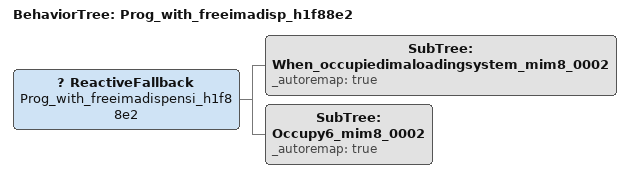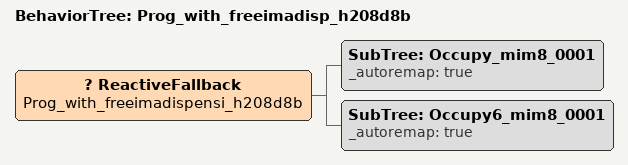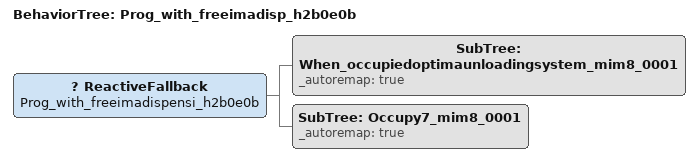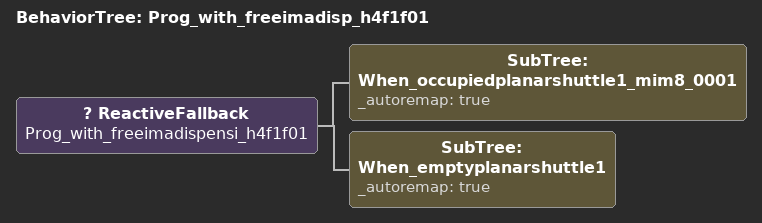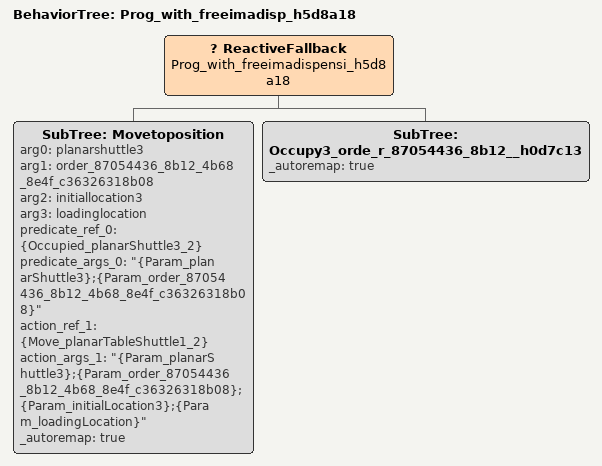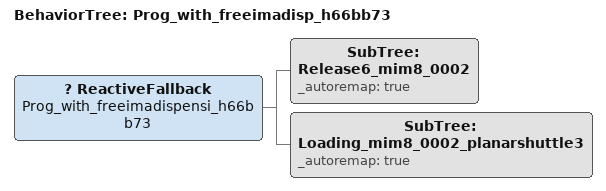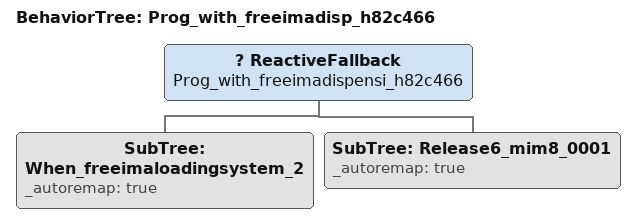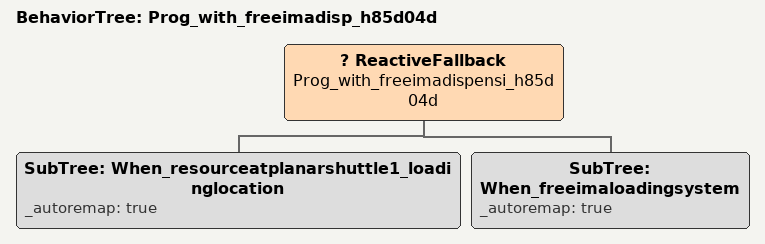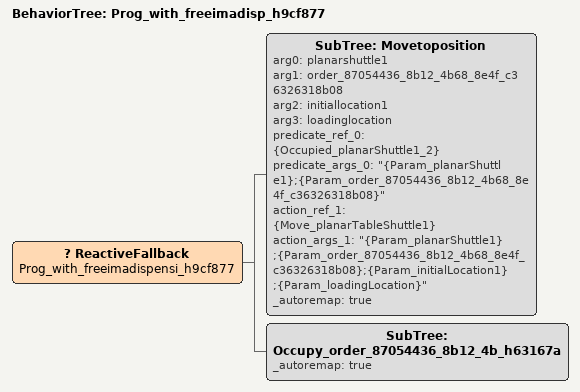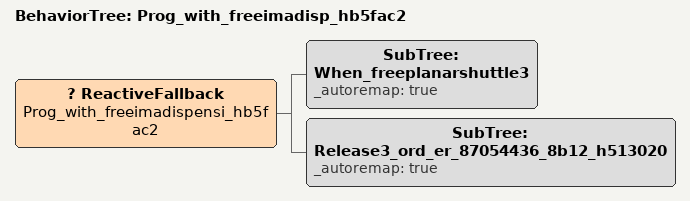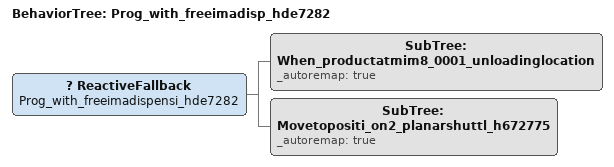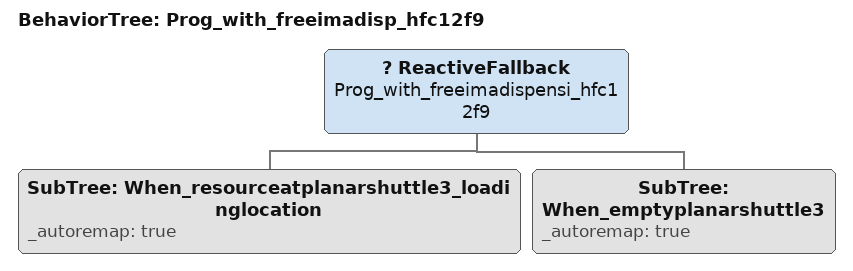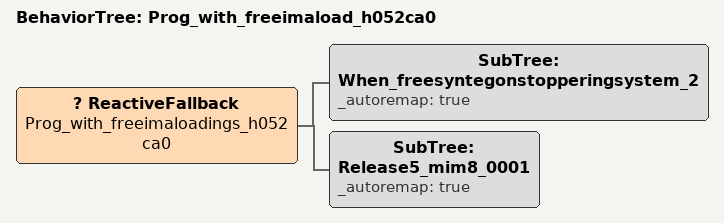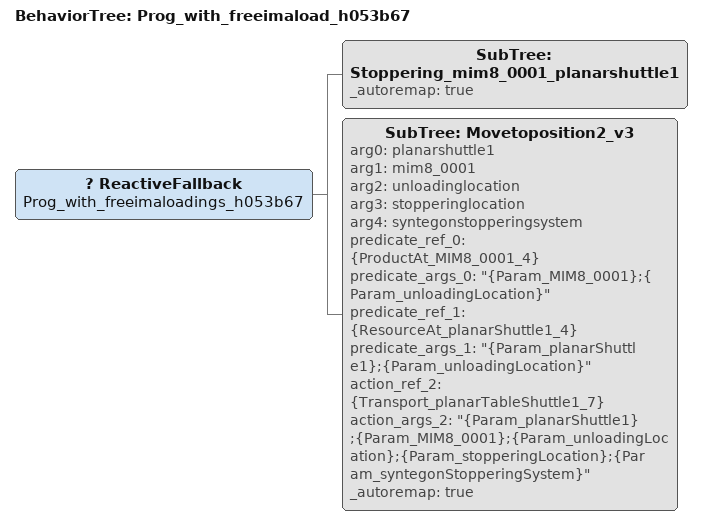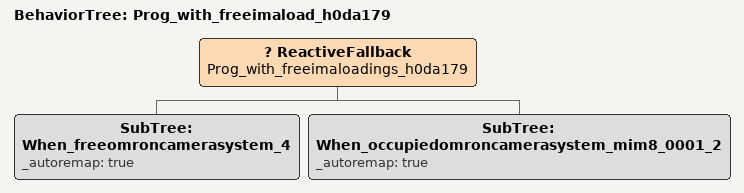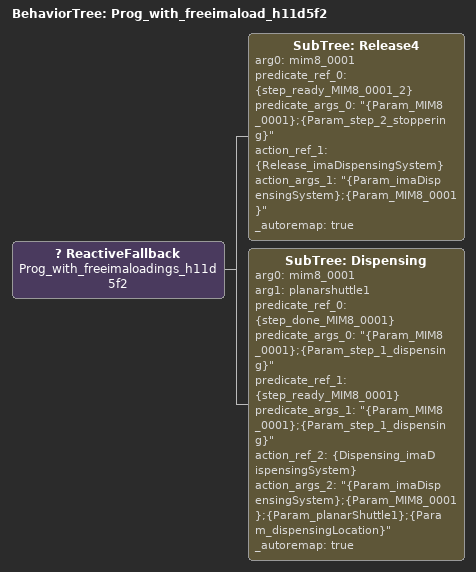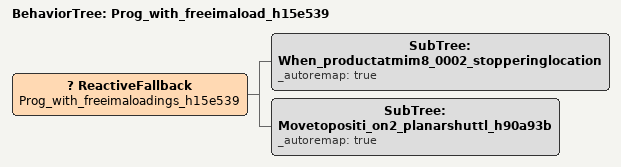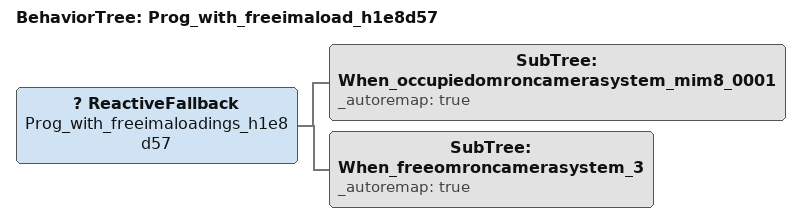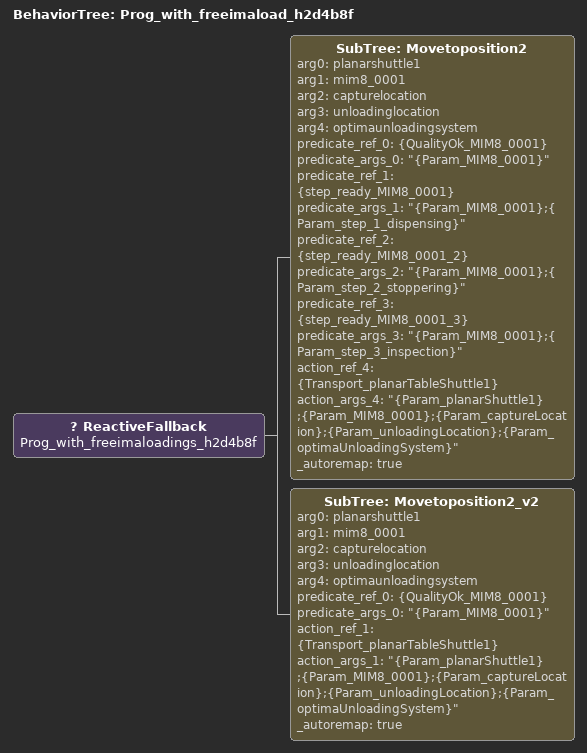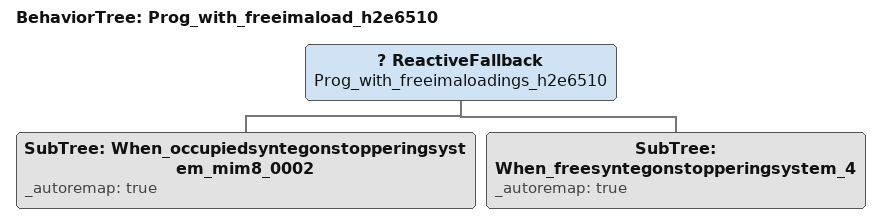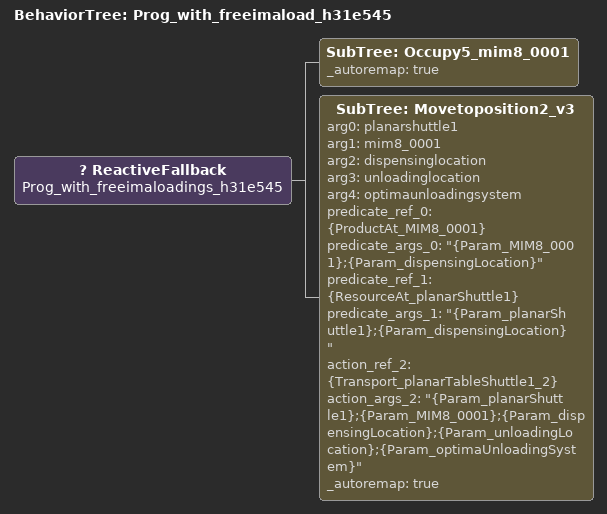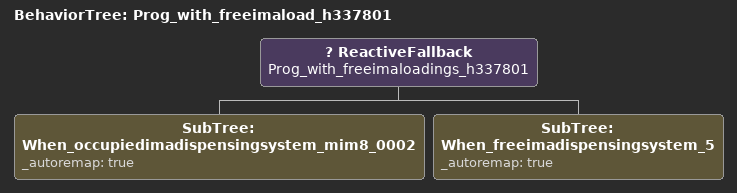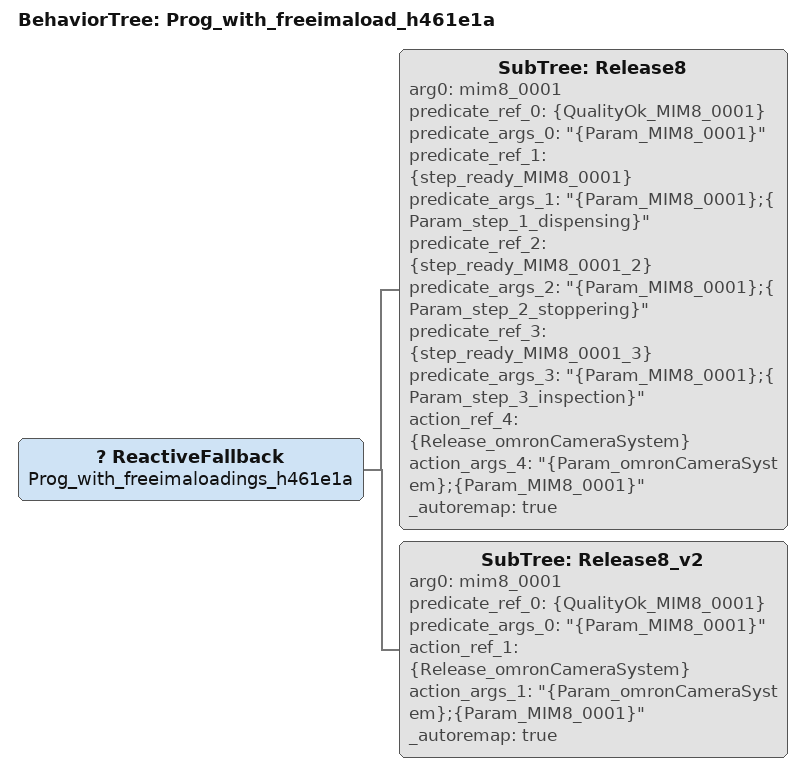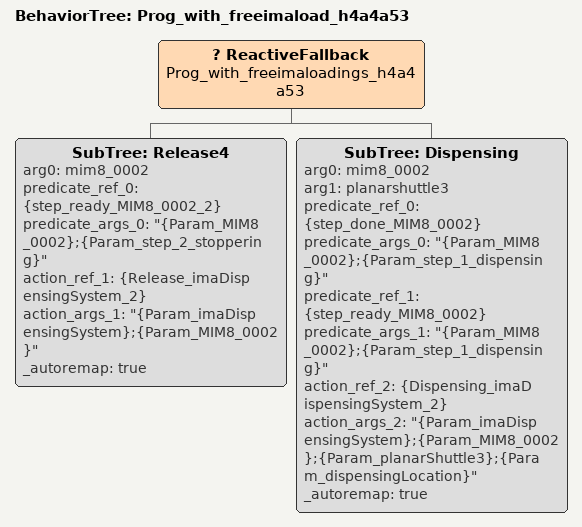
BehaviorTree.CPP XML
<BehaviorTree ID="Prog_with_freeimadisp_h1f88e2">
  <ReactiveFallback name="Prog_with_freeimadispensi_h1f88e2">
    <SubTree ID="When_occupiedimaloadingsystem_mim8_0002" _autoremap="true"/>
    <SubTree ID="Occupy6_mim8_0002" _autoremap="true"/>
  </ReactiveFallback>
</BehaviorTree>

<BehaviorTree ID="Prog_with_freeimadisp_h208d8b">
  <ReactiveFallback name="Prog_with_freeimadispensi_h208d8b">
    <SubTree ID="Occupy_mim8_0001" _autoremap="true"/>
    <SubTree ID="Occupy6_mim8_0001" _autoremap="true"/>
  </ReactiveFallback>
</BehaviorTree>

<BehaviorTree ID="Prog_with_freeimadisp_h2b0e0b">
  <ReactiveFallback name="Prog_with_freeimadispensi_h2b0e0b">
    <SubTree ID="When_occupiedoptimaunloadingsystem_mim8_0001" _autoremap="true"/>
    <SubTree ID="Occupy7_mim8_0001" _autoremap="true"/>
  </ReactiveFallback>
</BehaviorTree>

<BehaviorTree ID="Prog_with_freeimadisp_h4f1f01">
  <ReactiveFallback name="Prog_with_freeimadispensi_h4f1f01">
    <SubTree ID="When_occupiedplanarshuttle1_mim8_0001" _autoremap="true"/>
    <SubTree ID="When_emptyplanarshuttle1" _autoremap="true"/>
  </ReactiveFallback>
</BehaviorTree>

<BehaviorTree ID="Prog_with_freeimadisp_h5d8a18">
  <ReactiveFallback name="Prog_with_freeimadispensi_h5d8a18">
    <SubTree ID="Movetoposition" arg0="planarshuttle3" arg1="order_87054436_8b12_4b68_8e4f_c36326318b08" arg2="initiallocation3" arg3="loadinglocation" predicate_ref_0="{Occupied_planarShuttle3_2}" predicate_args_0="&quot;{Param_planarShuttle3};{Param_order_87054436_8b12_4b68_8e4f_c36326318b08}&quot;" action_ref_1="{Move_planarTableShuttle1_2}" action_args_1="&quot;{Param_planarShuttle3};{Param_order_87054436_8b12_4b68_8e4f_c36326318b08};{Param_initialLocation3};{Param_loadingLocation}&quot;" _autoremap="true"/>
    <SubTree ID="Occupy3_orde_r_87054436_8b12__h0d7c13" _autoremap="true"/>
  </ReactiveFallback>
</BehaviorTree>

<BehaviorTree ID="Prog_with_freeimadisp_h66bb73">
  <ReactiveFallback name="Prog_with_freeimadispensi_h66bb73">
    <SubTree ID="Release6_mim8_0002" _autoremap="true"/>
    <SubTree ID="Loading_mim8_0002_planarshuttle3" _autoremap="true"/>
  </ReactiveFallback>
</BehaviorTree>

<BehaviorTree ID="Prog_with_freeimadisp_h82c466">
  <ReactiveFallback name="Prog_with_freeimadispensi_h82c466">
    <SubTree ID="When_freeimaloadingsystem_2" _autoremap="true"/>
    <SubTree ID="Release6_mim8_0001" _autoremap="true"/>
  </ReactiveFallback>
</BehaviorTree>

<BehaviorTree ID="Prog_with_freeimadisp_h85d04d">
  <ReactiveFallback name="Prog_with_freeimadispensi_h85d04d">
    <SubTree ID="When_resourceatplanarshuttle1_loadinglocation" _autoremap="true"/>
    <SubTree ID="When_freeimaloadingsystem" _autoremap="true"/>
  </ReactiveFallback>
</BehaviorTree>

<BehaviorTree ID="Prog_with_freeimadisp_h9cf877">
  <ReactiveFallback name="Prog_with_freeimadispensi_h9cf877">
    <SubTree ID="Movetoposition" arg0="planarshuttle1" arg1="order_87054436_8b12_4b68_8e4f_c36326318b08" arg2="initiallocation1" arg3="loadinglocation" predicate_ref_0="{Occupied_planarShuttle1_2}" predicate_args_0="&quot;{Param_planarShuttle1};{Param_order_87054436_8b12_4b68_8e4f_c36326318b08}&quot;" action_ref_1="{Move_planarTableShuttle1}" action_args_1="&quot;{Param_planarShuttle1};{Param_order_87054436_8b12_4b68_8e4f_c36326318b08};{Param_initialLocation1};{Param_loadingLocation}&quot;" _autoremap="true"/>
    <SubTree ID="Occupy_order_87054436_8b12_4b_h63167a" _autoremap="true"/>
  </ReactiveFallback>
</BehaviorTree>

<BehaviorTree ID="Prog_with_freeimadisp_hb5fac2">
  <ReactiveFallback name="Prog_with_freeimadispensi_hb5fac2">
    <SubTree ID="When_freeplanarshuttle3" _autoremap="true"/>
    <SubTree ID="Release3_ord_er_87054436_8b12_h513020" _autoremap="true"/>
  </ReactiveFallback>
</BehaviorTree>

<BehaviorTree ID="Prog_with_freeimadisp_hde7282">
  <ReactiveFallback name="Prog_with_freeimadispensi_hde7282">
    <SubTree ID="When_productatmim8_0001_unloadinglocation" _autoremap="true"/>
    <SubTree ID="Movetopositi_on2_planarshuttl_h672775" _autoremap="true"/>
  </ReactiveFallback>
</BehaviorTree>

<BehaviorTree ID="Prog_with_freeimadisp_hfc12f9">
  <ReactiveFallback name="Prog_with_freeimadispensi_hfc12f9">
    <SubTree ID="When_resourceatplanarshuttle3_loadinglocation" _autoremap="true"/>
    <SubTree ID="When_emptyplanarshuttle3" _autoremap="true"/>
  </ReactiveFallback>
</BehaviorTree>

<BehaviorTree ID="Prog_with_freeimaload_h052ca0">
  <ReactiveFallback name="Prog_with_freeimaloadings_h052ca0">
    <SubTree ID="When_freesyntegonstopperingsystem_2" _autoremap="true"/>
    <SubTree ID="Release5_mim8_0001" _autoremap="true"/>
  </ReactiveFallback>
</BehaviorTree>

<BehaviorTree ID="Prog_with_freeimaload_h053b67">
  <ReactiveFallback name="Prog_with_freeimaloadings_h053b67">
    <SubTree ID="Stoppering_mim8_0001_planarshuttle1" _autoremap="true"/>
    <SubTree ID="Movetoposition2_v3" arg0="planarshuttle1" arg1="mim8_0001" arg2="unloadinglocation" arg3="stopperinglocation" arg4="syntegonstopperingsystem" predicate_ref_0="{ProductAt_MIM8_0001_4}" predicate_args_0="&quot;{Param_MIM8_0001};{Param_unloadingLocation}&quot;" predicate_ref_1="{ResourceAt_planarShuttle1_4}" predicate_args_1="&quot;{Param_planarShuttle1};{Param_unloadingLocation}&quot;" action_ref_2="{Transport_planarTableShuttle1_7}" action_args_2="&quot;{Param_planarShuttle1};{Param_MIM8_0001};{Param_unloadingLocation};{Param_stopperingLocation};{Param_syntegonStopperingSystem}&quot;" _autoremap="true"/>
  </ReactiveFallback>
</BehaviorTree>

<BehaviorTree ID="Prog_with_freeimaload_h0da179">
  <ReactiveFallback name="Prog_with_freeimaloadings_h0da179">
    <SubTree ID="When_freeomroncamerasystem_4" _autoremap="true"/>
    <SubTree ID="When_occupiedomroncamerasystem_mim8_0001_2" _autoremap="true"/>
  </ReactiveFallback>
</BehaviorTree>

<BehaviorTree ID="Prog_with_freeimaload_h11d5f2">
  <ReactiveFallback name="Prog_with_freeimaloadings_h11d5f2">
    <SubTree ID="Release4" arg0="mim8_0001" predicate_ref_0="{step_ready_MIM8_0001_2}" predicate_args_0="&quot;{Param_MIM8_0001};{Param_step_2_stoppering}&quot;" action_ref_1="{Release_imaDispensingSystem}" action_args_1="&quot;{Param_imaDispensingSystem};{Param_MIM8_0001}&quot;" _autoremap="true"/>
    <SubTree ID="Dispensing" arg0="mim8_0001" arg1="planarshuttle1" predicate_ref_0="{step_done_MIM8_0001}" predicate_args_0="&quot;{Param_MIM8_0001};{Param_step_1_dispensing}&quot;" predicate_ref_1="{step_ready_MIM8_0001}" predicate_args_1="&quot;{Param_MIM8_0001};{Param_step_1_dispensing}&quot;" action_ref_2="{Dispensing_imaDispensingSystem}" action_args_2="&quot;{Param_imaDispensingSystem};{Param_MIM8_0001};{Param_planarShuttle1};{Param_dispensingLocation}&quot;" _autoremap="true"/>
  </ReactiveFallback>
</BehaviorTree>

<BehaviorTree ID="Prog_with_freeimaload_h15e539">
  <ReactiveFallback name="Prog_with_freeimaloadings_h15e539">
    <SubTree ID="When_productatmim8_0002_stopperinglocation" _autoremap="true"/>
    <SubTree ID="Movetopositi_on2_planarshuttl_h90a93b" _autoremap="true"/>
  </ReactiveFallback>
</BehaviorTree>

<BehaviorTree ID="Prog_with_freeimaload_h1e8d57">
  <ReactiveFallback name="Prog_with_freeimaloadings_h1e8d57">
    <SubTree ID="When_occupiedomroncamerasystem_mim8_0001" _autoremap="true"/>
    <SubTree ID="When_freeomroncamerasystem_3" _autoremap="true"/>
  </ReactiveFallback>
</BehaviorTree>

<BehaviorTree ID="Prog_with_freeimaload_h2d4b8f">
  <ReactiveFallback name="Prog_with_freeimaloadings_h2d4b8f">
    <SubTree ID="Movetoposition2" arg0="planarshuttle1" arg1="mim8_0001" arg2="capturelocation" arg3="unloadinglocation" arg4="optimaunloadingsystem" predicate_ref_0="{QualityOk_MIM8_0001}" predicate_args_0="&quot;{Param_MIM8_0001}&quot;" predicate_ref_1="{step_ready_MIM8_0001}" predicate_args_1="&quot;{Param_MIM8_0001};{Param_step_1_dispensing}&quot;" predicate_ref_2="{step_ready_MIM8_0001_2}" predicate_args_2="&quot;{Param_MIM8_0001};{Param_step_2_stoppering}&quot;" predicate_ref_3="{step_ready_MIM8_0001_3}" predicate_args_3="&quot;{Param_MIM8_0001};{Param_step_3_inspection}&quot;" action_ref_4="{Transport_planarTableShuttle1}" action_args_4="&quot;{Param_planarShuttle1};{Param_MIM8_0001};{Param_captureLocation};{Param_unloadingLocation};{Param_optimaUnloadingSystem}&quot;" _autoremap="true"/>
    <SubTree ID="Movetoposition2_v2" arg0="planarshuttle1" arg1="mim8_0001" arg2="capturelocation" arg3="unloadinglocation" arg4="optimaunloadingsystem" predicate_ref_0="{QualityOk_MIM8_0001}" predicate_args_0="&quot;{Param_MIM8_0001}&quot;" action_ref_1="{Transport_planarTableShuttle1}" action_args_1="&quot;{Param_planarShuttle1};{Param_MIM8_0001};{Param_captureLocation};{Param_unloadingLocation};{Param_optimaUnloadingSystem}&quot;" _autoremap="true"/>
  </ReactiveFallback>
</BehaviorTree>

<BehaviorTree ID="Prog_with_freeimaload_h2e6510">
  <ReactiveFallback name="Prog_with_freeimaloadings_h2e6510">
    <SubTree ID="When_occupiedsyntegonstopperingsystem_mim8_0002" _autoremap="true"/>
    <SubTree ID="When_freesyntegonstopperingsystem_4" _autoremap="true"/>
  </ReactiveFallback>
</BehaviorTree>

<BehaviorTree ID="Prog_with_freeimaload_h31e545">
  <ReactiveFallback name="Prog_with_freeimaloadings_h31e545">
    <SubTree ID="Occupy5_mim8_0001" _autoremap="true"/>
    <SubTree ID="Movetoposition2_v3" arg0="planarshuttle1" arg1="mim8_0001" arg2="dispensinglocation" arg3="unloadinglocation" arg4="optimaunloadingsystem" predicate_ref_0="{ProductAt_MIM8_0001}" predicate_args_0="&quot;{Param_MIM8_0001};{Param_dispensingLocation}&quot;" predicate_ref_1="{ResourceAt_planarShuttle1}" predicate_args_1="&quot;{Param_planarShuttle1};{Param_dispensingLocation}&quot;" action_ref_2="{Transport_planarTableShuttle1_2}" action_args_2="&quot;{Param_planarShuttle1};{Param_MIM8_0001};{Param_dispensingLocation};{Param_unloadingLocation};{Param_optimaUnloadingSystem}&quot;" _autoremap="true"/>
  </ReactiveFallback>
</BehaviorTree>

<BehaviorTree ID="Prog_with_freeimaload_h337801">
  <ReactiveFallback name="Prog_with_freeimaloadings_h337801">
    <SubTree ID="When_occupiedimadispensingsystem_mim8_0002" _autoremap="true"/>
    <SubTree ID="When_freeimadispensingsystem_5" _autoremap="true"/>
  </ReactiveFallback>
</BehaviorTree>

<BehaviorTree ID="Prog_with_freeimaload_h461e1a">
  <ReactiveFallback name="Prog_with_freeimaloadings_h461e1a">
    <SubTree ID="Release8" arg0="mim8_0001" predicate_ref_0="{QualityOk_MIM8_0001}" predicate_args_0="&quot;{Param_MIM8_0001}&quot;" predicate_ref_1="{step_ready_MIM8_0001}" predicate_args_1="&quot;{Param_MIM8_0001};{Param_step_1_dispensing}&quot;" predicate_ref_2="{step_ready_MIM8_0001_2}" predicate_args_2="&quot;{Param_MIM8_0001};{Param_step_2_stoppering}&quot;" predicate_ref_3="{step_ready_MIM8_0001_3}" predicate_args_3="&quot;{Param_MIM8_0001};{Param_step_3_inspection}&quot;" action_ref_4="{Release_omronCameraSystem}" action_args_4="&quot;{Param_omronCameraSystem};{Param_MIM8_0001}&quot;" _autoremap="true"/>
    <SubTree ID="Release8_v2" arg0="mim8_0001" predicate_ref_0="{QualityOk_MIM8_0001}" predicate_args_0="&quot;{Param_MIM8_0001}&quot;" action_ref_1="{Release_omronCameraSystem}" action_args_1="&quot;{Param_omronCameraSystem};{Param_MIM8_0001}&quot;" _autoremap="true"/>
  </ReactiveFallback>
</BehaviorTree>

<BehaviorTree ID="Prog_with_freeimaload_h4a4a53">
  <ReactiveFallback name="Prog_with_freeimaloadings_h4a4a53">
    <SubTree ID="Release4" arg0="mim8_0002" predicate_ref_0="{step_ready_MIM8_0002_2}" predicate_args_0="&quot;{Param_MIM8_0002};{Param_step_2_stoppering}&quot;" action_ref_1="{Release_imaDispensingSystem_2}" action_args_1="&quot;{Param_imaDispensingSystem};{Param_MIM8_0002}&quot;" _autoremap="true"/>
    <SubTree ID="Dispensing" arg0="mim8_0002" arg1="planarshuttle3" predicate_ref_0="{step_done_MIM8_0002}" predicate_args_0="&quot;{Param_MIM8_0002};{Param_step_1_dispensing}&quot;" predicate_ref_1="{step_ready_MIM8_0002}" predicate_args_1="&quot;{Param_MIM8_0002};{Param_step_1_dispensing}&quot;" action_ref_2="{Dispensing_imaDispensingSystem_2}" action_args_2="&quot;{Param_imaDispensingSystem};{Param_MIM8_0002};{Param_planarShuttle3};{Param_dispensingLocation}&quot;" _autoremap="true"/>
  </ReactiveFallback>
</BehaviorTree>
